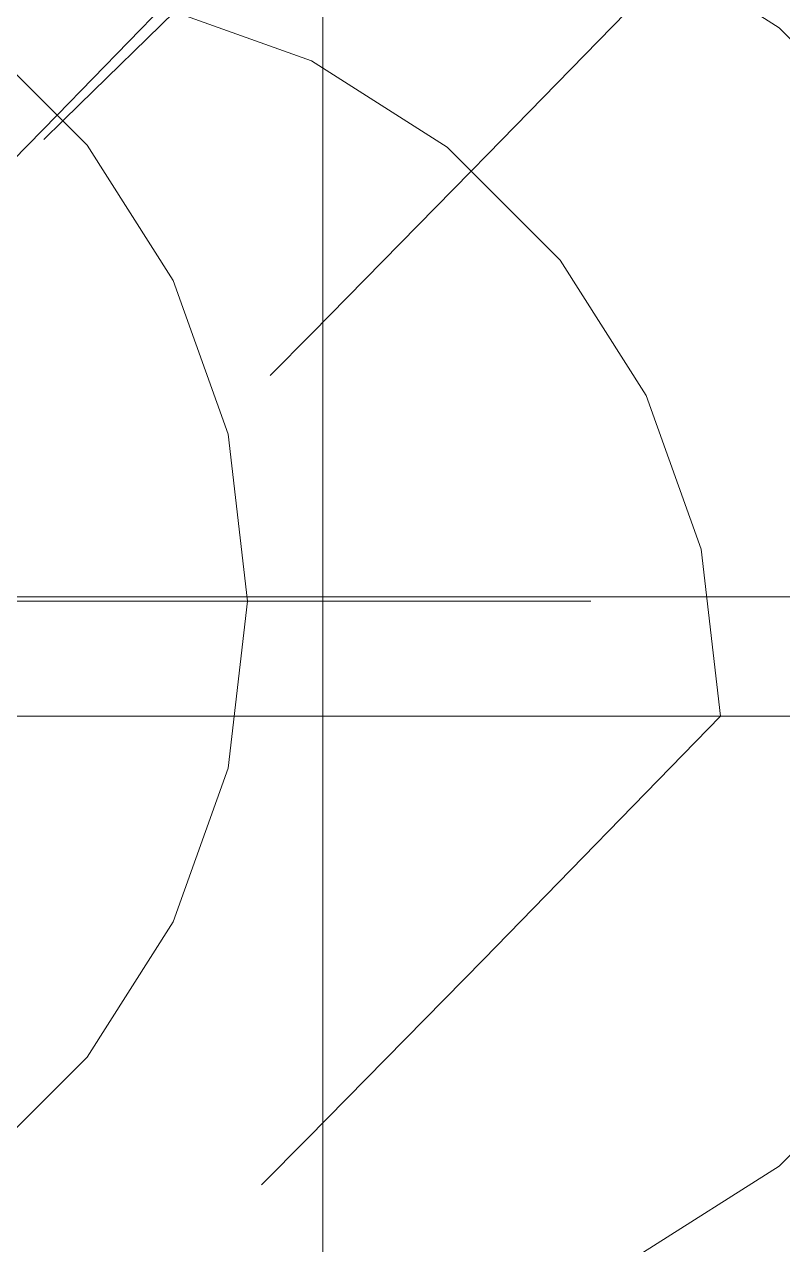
# Model space of a CAD drawing. Header units: inches. Extents: x 9391 to 11530, y 1186 to 2858.
# Drawn here: x 11292.73 to 11309.96, y 2606.84 to 2634.58 of the extents above; entities that cross this region are included whole.
import ezdxf

# ---------------------------------------------------------------- set-up
doc = ezdxf.new("R2010")
doc.units = ezdxf.units.IN
doc.header["$MEASUREMENT"] = 0
for name, color, linetype, lineweight in [('A-DETL-GENF-1', 254, 'Continuous', 9), ('A-DETL-GENF-2', 253, 'Continuous', 9), ('A-DETL-GENF-3', 9, 'Continuous', 9)]:
    doc.layers.add(name, color=color, linetype=linetype, lineweight=lineweight)

# ---------------------------------------------------------------- blocks, each defined once
blk = doc.blocks.new('magnolia 26756 - magnolia 26756-1522554-FLOOR PLAN - ROOF')
at = {"layer": 'A-DETL-GENF-1'}
for p, q in [((-12.942, -10.372), (-10.372, -12.942)), ((10.372, -12.942), (12.942, -10.372)), ((0, -11.691), (0, -11.351)), ((0, -11.4), (0, -11.923)), ((0, -12.066), (0, -11.691)), ((0, -11.923), (0, -14.121)), ((0, -11.97), (0, -11.953)), ((0, -11.953), (0, -12.066)), ((0, -12.095), (0, -11.97)), ((0, -12.304), (0, -12.095)), ((0, -13.199), (0, -12.304)), ((0, -13.115), (0, -12.599)), ((0, -12.599), (0, -12.864)), ((-10.372, -12.942), (-7.292, -14.902)), ((0, -12.864), (0, -12.942)), ((0, -12.942), (0, -13.054)), ((7.292, -14.902), (10.372, -12.942)), ((0, -13.054), (0, -13.466)), ((0, -14.474), (0, -13.115)), ((0, -14.932), (0, -13.199)), ((0, -13.199), (0, -14.266)), ((0, -13.545), (0, -13.199)), ((0, -13.466), (0, -13.796)), ((0, -13.671), (0, -13.545)), ((0, -13.824), (0, -13.671)), ((0, -17.199), (0, -13.732)), ((0, -13.732), (0, -13.905)), ((0, -13.796), (0, -15.239)), ((0, -14.266), (0, -13.824)), ((0, -13.905), (0, -14.202)), ((0, -14.121), (0, -14.744)), ((0, -14.725), (0, -14.199)), ((0, -14.199), (0, -15.031)), ((0, -14.202), (0, -14.568)), ((0, -14.948), (0, -14.474)), ((0, -14.568), (0, -15.518)), ((-7.292, -14.902), (-3.801, -16.151)), ((0, -14.806), (0, -14.725)), ((0, -14.744), (0, -14.82)), ((0, -14.82), (0, -14.806)), ((0, -15.932), (0, -14.932)), ((0, -15.599), (0, -14.948)), ((3.801, -16.151), (7.292, -14.902)), ((0, -15.031), (0, -15.695)), ((0, -15.239), (0, -15.567)), ((0, -15.518), (0, -15.599)), ((0, -15.567), (0, -15.81)), ((0, -15.695), (0, -16.255)), ((0, -15.81), (0, -15.932)), ((-3.801, -16.151), (0, -16.589)), ((0, -16.589), (3.801, -16.151)), ((0, -16.255), (0, -16.775)), ((0, -16.462), (0, -16.42)), ((0, -16.42), (0, -16.431)), ((0, -16.431), (0, -16.506)), ((0, -16.546), (0, -16.462)), ((0, -16.506), (0, -16.655)), ((0, -16.552), (0, -16.538)), ((0, -16.538), (0, -16.595)), ((0, -16.662), (0, -16.546)), ((0, -16.655), (0, -16.552)), ((0, -16.595), (0, -17.027)), ((0, -16.799), (0, -16.662)), ((0, -16.775), (0, -17.318)), ((0, -17.433), (0, -16.799)), ((0, -16.899), (0, -16.868)), ((0, -16.868), (0, -16.947)), ((0, -17.171), (0, -16.899)), ((0, -16.947), (0, -17.567)), ((0, -17.027), (0, -17.199)), ((0, -17.283), (0, -17.171)), ((0, -17.376), (0, -17.283)), ((0, -17.318), (0, -17.949)), ((0, -17.449), (0, -17.376)), ((0, -17.433), (0, -20.865)), ((0, -17.502), (0, -17.449)), ((0, -17.532), (0, -17.502)), ((0, -17.821), (0, -17.532)), ((0, -17.546), (0, -17.536)), ((0, -17.536), (0, -17.537)), ((0, -17.537), (0, -17.548)), ((0, -17.567), (0, -17.546)), ((0, -17.548), (0, -17.568)), ((0, -17.567), (0, -17.599)), ((0, -17.599), (0, -17.567)), ((0, -17.568), (0, -17.599)), ((0, -17.599), (0, -18.566)), ((0, -18.056), (0, -17.821)), ((0, -17.949), (0, -18.732)), ((0, -18.581), (0, -18.056)), ((0, -18.566), (0, -19.377)), ((0, -18.746), (0, -18.581)), ((0, -18.732), (0, -19.079)), ((0, -18.932), (0, -18.746)), ((0, -20.431), (0, -18.932)), ((0, -18.932), (0, -19.472)), ((0, -19.006), (0, -18.932)), ((0, -19.12), (0, -19.006)), ((0, -19.079), (0, -19.46)), ((0, -19.414), (0, -19.12)), ((0, -19.377), (0, -20.076)), ((0, -19.564), (0, -19.414)), ((0, -19.46), (0, -19.844)), ((0, -19.472), (0, -19.561)), ((0, -19.561), (0, -19.732)), ((0, -19.697), (0, -19.564)), ((0, -19.97), (0, -19.697)), ((0, -19.732), (0, -19.968)), ((0, -19.844), (0, -20.202)), ((0, -20.239), (0, -19.965)), ((0, -19.965), (0, -20.84)), ((0, -19.968), (0, -20.131)), ((0, -20.279), (0, -19.97)), ((0, -20.735), (0, -19.999)), ((0, -19.999), (0, -21.065)), ((0, -20.076), (0, -20.399)), ((0, -20.131), (0, -20.376)), ((0, -20.202), (0, -20.5)), ((0, -20.466), (0, -20.239)), ((0, -20.695), (0, -20.279)), ((0, -20.376), (0, -20.442)), ((0, -20.399), (0, -21.428)), ((0, -20.697), (0, -20.431)), ((0, -20.442), (0, -20.532)), ((0, -20.658), (0, -20.466)), ((0, -20.5), (0, -20.71)), ((0, -20.532), (0, -22.678)), ((0, -21.332), (0, -20.658)), ((0, -21.187), (0, -20.695)), ((0, -20.91), (0, -20.697)), ((0, -20.71), (0, -20.799)), ((0, -22.369), (0, -20.735)), ((0, -20.799), (0, -21)), ((0, -20.84), (0, -20.979)), ((0, -21.001), (0, -20.865)), ((0, -21.065), (0, -20.91)), ((0, -20.979), (0, -21.001)), ((0, -21), (0, -21.704)), ((0, -22.798), (0, -21.187)), ((0, -21.298), (0, -21.227)), ((0, -21.227), (0, -21.332)), ((0, -21.599), (0, -21.298)), ((0, -21.428), (0, -21.546)), ((0, -21.546), (0, -21.597)), ((0, -21.597), (0, -21.599)), ((0, -21.704), (0, -22.575)), ((0, -22.031), (0, -21.865)), ((0, -21.865), (0, -21.891)), ((0, -21.891), (0, -21.997)), ((0, -21.997), (0, -22.455)), ((0, -23.983), (0, -22.031)), ((0, -22.532), (0, -22.369)), ((0, -22.455), (0, -22.539)), ((0, -22.539), (0, -22.532)), ((0, -22.575), (0, -22.985)), ((0, -22.678), (0, -23.863)), ((0, -22.948), (0, -22.798)), ((0, -23.955), (0, -22.932)), ((0, -22.932), (0, -23.018)), ((0, -23.018), (0, -22.948)), ((0, -22.985), (0, -23.332)), ((0, -23.437), (0, -23.199)), ((0, -23.199), (0, -24.132)), ((0, -23.332), (0, -23.416)), ((0, -23.416), (0, -23.437)), ((0, -23.863), (0, -24.236)), ((0, -24.171), (0, -23.955)), ((0, -24.132), (0, -23.983)), ((0, -24.398), (0, -24.171)), ((0, -24.236), (0, -24.398))]:
    blk.add_line(p, q, dxfattribs=at)
blk = doc.blocks.new('magnolia 26756 - magnolia 26756-V88-FLOOR PLAN - ROOF')
at = {"layer": 'A-DETL-GENF-1'}
for p, q in [((0, 6.019), (0, 7.6)), ((0, 4.463), (0, 6.666)), ((0, 6.666), (0, 4.842)), ((0, 5.23), (0, 6.019)), ((0, 4.644), (0, 5.23)), ((0, 4.842), (0, 4.632)), ((0, 4.632), (0, 4.644)), ((0, 1.867), (0, 4.463)), ((0, -0.103), (0, 2.133)), ((0, 2.133), (0, 2.076)), ((0, 2.076), (0, 1.825)), ((0, 1.788), (0, 1.867)), ((0, 1.825), (0, 1.78)), ((0, 1.78), (0, 1.788)), ((-16.002, 0), (-13.732, 0)), ((-14.568, 0), (-15.518, 0)), ((-14.199, 0), (-15.031, 0)), ((-14.948, 0), (-14.474, 0)), ((-14.806, 0), (-14.725, 0)), ((-14.121, 0), (-14.744, 0)), ((-14.725, 0), (-14.199, 0)), ((-14.202, 0), (-14.568, 0)), ((-14.474, 0), (-13.115, 0)), ((-13.905, 0), (-14.202, 0)), ((-11.96, 0), (-14.121, 0)), ((-13.732, 0), (-13.905, 0)), ((-13.466, 0), (-13.796, 0)), ((-13.054, 0), (-13.466, 0)), ((-13.115, 0), (-12.599, 0)), ((-12.942, 0), (-13.054, 0)), ((-12.864, 0), (-12.942, 0)), ((-12.599, 0), (-12.864, 0)), ((-11.953, 0), (-12.066, 0)), ((-12.066, 0), (-11.691, 0)), ((-11.97, 0), (-11.953, 0)), ((-11.691, 0), (-11.351, 0)), ((-11.351, 0), (-10.417, 0)), ((-10.417, 0), (-10.09, 0)), ((-10.09, 0), (-9.733, 0)), ((-9.733, 0), (-9.283, 0)), ((-9.283, 0), (-9.122, 0)), ((-9.122, 0), (-8.999, 0)), ((-8.999, 0), (-8.907, 0)), ((-8.907, 0), (-8.799, 0)), ((-8.799, 0), (-8.585, 0)), ((-8.585, 0), (-8.333, 0)), ((-8.333, 0), (-8.057, 0)), ((-8.057, 0), (-7.775, 0)), ((-7.775, 0), (-7.5, 0)), ((-7.5, 0), (-7.247, 0)), ((-7.247, 0), (-7.033, 0)), ((-7.033, 0), (-6.281, 0)), ((-6.281, 0), (-5.713, 0)), ((-5.713, 0), (-5.443, 0)), ((-5.2, 0), (-5.479, 0)), ((-5.443, 0), (-5.2, 0)), ((-3.304, 0), (-3.012, 0)), ((-3.012, 0), (-2.796, 0)), ((-2.796, 0), (-2.666, 0)), ((-2.666, 0), (-1.882, 0)), ((-2.466, 0), (-2.584, 0)), ((-2.41, 0), (-2.466, 0)), ((-2.287, 0), (-2.41, 0)), ((-2.09, 0), (-2.287, 0)), ((-0.432, 0), (-2.09, 0)), ((-1.882, 0), (-1.251, 0)), ((-1.035, 0), (-1.267, 0)), ((-1.267, 0), (-0.495, 0)), ((-1.251, 0), (-1.067, 0)), ((-1.067, 0), (-1.086, 0)), ((-1.086, 0), (-1.044, 0)), ((-1.044, 0), (-0.979, 0)), ((-0.936, 0), (-1.035, 0)), ((-0.979, 0), (-0.93, 0)), ((-0.93, 0), (-0.936, 0)), ((-0.495, 0), (-0.424, 0)), ((-0.406, 0), (-0.432, 0)), ((-0.424, 0), (-0.406, 0)), ((9.245, 0), (9.14, 0)), ((9.533, 0), (9.245, 0)), ((13.536, 0), (9.533, 0)), ((13.243, 0), (12.399, 0)), ((12.399, 0), (12.581, 0)), ((12.581, 0), (12.768, 0)), ((12.768, 0), (12.983, 0)), ((12.983, 0), (14.532, 0)), ((-13.796, 0), (-15.239, 0)), ((-14.932, 0), (-13.199, 0)), ((-13.199, 0), (-14.266, 0)), ((-14.266, 0), (-13.824, 0)), ((-13.824, 0), (-13.671, 0)), ((-13.671, 0), (-13.545, 0)), ((-13.545, 0), (-13.199, 0)), ((-13.199, 0), (-12.304, 0)), ((-12.304, 0), (-12.095, 0)), ((-12.095, 0), (-11.97, 0)), ((-5.479, 0), (-5.462, 0)), ((-5.462, 0), (-5.384, 0)), ((-5.384, 0), (-5.033, 0)), ((-5.033, 0), (-4.537, 0)), ((-4.537, 0), (-4.077, 0)), ((-4.077, 0), (-3.662, 0)), ((-3.662, 0), (-3.304, 0)), ((-2.584, 0), (-2.516, 0)), ((-2.516, 0), (-2.362, 0)), ((-2.362, 0), (-2.1, 0)), ((-2.1, 0), (-1.726, 0)), ((-1.726, 0), (-1.471, 0)), ((-1.471, 0), (-1.304, 0)), ((-1.304, 0), (-1.196, 0)), ((-1.196, 0), (-0.933, 0)), ((-0.933, 0), (-0.103, 0)), ((-0.103, 0), (2.133, 0)), ((0, -0.933), (0, -0.103)), ((1.825, 0), (1.78, 0)), ((1.78, 0), (1.788, 0)), ((1.788, 0), (1.867, 0)), ((2.076, 0), (1.825, 0)), ((1.867, 0), (4.463, 0)), ((2.133, 0), (2.076, 0)), ((4.463, 0), (6.666, 0)), ((4.842, 0), (4.632, 0)), ((4.632, 0), (4.644, 0)), ((4.644, 0), (5.23, 0)), ((6.666, 0), (4.842, 0)), ((5.23, 0), (6.019, 0)), ((6.019, 0), (7.6, 0)), ((7.404, 0), (7.2, 0)), ((7.2, 0), (7.842, 0)), ((7.87, 0), (7.404, 0)), ((7.6, 0), (7.794, 0)), ((7.794, 0), (7.947, 0)), ((7.842, 0), (8.497, 0)), ((8.24, 0), (7.87, 0)), ((7.947, 0), (8.199, 0)), ((8.199, 0), (8.362, 0)), ((8.723, 0), (8.24, 0)), ((8.45, 0), (8.266, 0)), ((8.266, 0), (9.94, 0)), ((8.362, 0), (8.45, 0)), ((8.497, 0), (9.149, 0)), ((9.333, 0), (8.723, 0)), ((9.149, 0), (10.391, 0)), ((9.477, 0), (9.333, 0)), ((9.679, 0), (9.477, 0)), ((10.48, 0), (9.679, 0)), ((9.94, 0), (10.249, 0)), ((10.249, 0), (10.457, 0)), ((10.391, 0), (11.459, 0)), ((10.457, 0), (10.533, 0)), ((10.533, 0), (10.48, 0)), ((11.459, 0), (11.598, 0)), ((11.598, 0), (11.881, 0)), ((11.881, 0), (12.138, 0)), ((12.138, 0), (12.246, 0)), ((12.246, 0), (12.333, 0)), ((12.333, 0), (12.451, 0)), ((12.451, 0), (12.501, 0)), ((12.501, 0), (12.534, 0)), ((12.534, 0), (12.586, 0)), ((12.586, 0), (12.707, 0)), ((12.707, 0), (12.933, 0)), ((12.933, 0), (13.286, 0)), ((0, -0.424), (0, -0.406)), ((0, -0.406), (0, -0.432)), ((0, -0.495), (0, -0.424)), ((0, -0.432), (0, -2.09)), ((0, -1.267), (0, -0.495)), ((0, -0.979), (0, -0.93)), ((0, -0.93), (0, -0.936)), ((0, -1.196), (0, -0.933)), ((0, -0.936), (0, -1.035)), ((0, -1.044), (0, -0.979)), ((0, -1.035), (0, -1.267)), ((0, -1.086), (0, -1.044)), ((0, -1.251), (0, -1.067)), ((0, -1.067), (0, -1.086)), ((0, -1.304), (0, -1.196)), ((0, -1.882), (0, -1.251)), ((0, -1.471), (0, -1.304)), ((0, -1.726), (0, -1.471)), ((0, -2.1), (0, -1.726)), ((0, -2.666), (0, -1.882)), ((0, -2.09), (0, -2.287)), ((0, -2.362), (0, -2.1)), ((0, -2.287), (0, -2.41)), ((0, -2.516), (0, -2.362)), ((0, -2.41), (0, -2.466)), ((0, -2.466), (0, -2.584)), ((0, -2.584), (0, -2.516)), ((0, -2.796), (0, -2.666)), ((0, -3.012), (0, -2.796)), ((0, -3.304), (0, -3.012)), ((0, -3.662), (0, -3.304)), ((0, -4.077), (0, -3.662)), ((0, -4.537), (0, -4.077)), ((0, -5.033), (0, -4.537)), ((0, -5.384), (0, -5.033)), ((0, -5.443), (0, -5.2)), ((0, -5.2), (0, -5.479)), ((0, -5.462), (0, -5.384)), ((0, -5.713), (0, -5.443)), ((0, -5.479), (0, -5.462)), ((0, -6.281), (0, -5.713)), ((0, -7.033), (0, -6.281)), ((0, -7.247), (0, -7.033)), ((-14.902, -7.292), (-12.942, -10.372)), ((0, -7.5), (0, -7.247)), ((12.942, -10.372), (14.902, -7.292)), ((0, -7.775), (0, -7.5)), ((0, -8.057), (0, -7.775)), ((0, -8.333), (0, -8.057)), ((0, -8.585), (0, -8.333)), ((0, -8.799), (0, -8.585)), ((0, -8.726), (0, -10.933)), ((0, -8.907), (0, -8.799)), ((0, -8.999), (0, -8.907)), ((0, -9.122), (0, -8.999)), ((0, -9.283), (0, -9.122)), ((0, -9.733), (0, -9.283)), ((0, -10.09), (0, -9.733)), ((0, -10.417), (0, -10.09)), ((-12.942, -10.372), (-10.372, -12.942)), ((0, -11.351), (0, -10.417)), ((10.372, -12.942), (12.942, -10.372))]:
    blk.add_line(p, q, dxfattribs=at)
at = {"layer": 'A-DETL-GENF-2'}
blk.add_line((10.824, 5.911), (10.401, 6.342), dxfattribs=at)
at = {"layer": 'A-DETL-GENF-3'}
for p, q in [((11.198, 5.53), (10.824, 5.911)), ((13.302, 3.372), (11.198, 5.53)), ((-11.4, 0), (-11.923, 0)), ((-10.869, 0), (-11.4, 0)), ((6.833, 0), (0, 0)), ((7.156, 0), (6.833, 0)), ((7.553, 0), (7.156, 0)), ((7.993, 0), (7.553, 0)), ((8.443, 0), (7.993, 0)), ((8.871, 0), (8.443, 0)), ((9.14, 0), (8.871, 0)), ((0, 0), (0, -8.726))]:
    blk.add_line(p, q, dxfattribs=at)
blk = doc.blocks.new('magnolia 26756 - magnolia 26756-V101-FLOOR PLAN - ROOF')
at = {"layer": 'A-DETL-GENF-1'}
for p, q in [((3.893, 16.118), (7.292, 14.902)), ((7.292, 14.902), (10.372, 12.942)), ((10.372, 12.942), (12.942, 10.372)), ((12.942, 10.372), (14.902, 7.292)), ((14.902, 7.292), (16.151, 3.801)), ((16.151, 3.801), (16.589, 0)), ((-0.103, 0), (2.133, 0)), ((1.825, 0), (1.78, 0)), ((1.78, 0), (1.788, 0)), ((1.788, 0), (1.867, 0)), ((2.076, 0), (1.825, 0)), ((1.867, 0), (4.463, 0)), ((2.133, 0), (2.076, 0)), ((4.463, 0), (6.666, 0)), ((4.842, 0), (4.632, 0)), ((4.632, 0), (4.644, 0)), ((4.644, 0), (5.23, 0)), ((6.666, 0), (4.842, 0)), ((5.23, 0), (6.019, 0)), ((6.019, 0), (7.6, 0)), ((7.404, 0), (7.2, 0)), ((7.2, 0), (7.842, 0)), ((7.87, 0), (7.404, 0)), ((7.6, 0), (7.794, 0)), ((7.794, 0), (7.947, 0)), ((7.842, 0), (8.497, 0)), ((8.24, 0), (7.87, 0)), ((7.947, 0), (8.199, 0)), ((8.199, 0), (8.362, 0)), ((8.723, 0), (8.24, 0)), ((8.45, 0), (8.266, 0)), ((8.266, 0), (9.94, 0)), ((8.362, 0), (8.45, 0)), ((8.497, 0), (9.149, 0)), ((9.333, 0), (8.723, 0)), ((9.149, 0), (10.391, 0)), ((9.477, 0), (9.333, 0)), ((9.679, 0), (9.477, 0)), ((10.48, 0), (9.679, 0)), ((9.94, 0), (10.249, 0)), ((10.249, 0), (10.457, 0)), ((10.391, 0), (11.459, 0)), ((10.457, 0), (10.533, 0)), ((10.533, 0), (10.48, 0)), ((11.459, 0), (11.598, 0)), ((11.598, 0), (11.881, 0)), ((11.881, 0), (12.138, 0)), ((12.138, 0), (12.246, 0)), ((12.246, 0), (12.333, 0)), ((12.333, 0), (12.451, 0)), ((12.451, 0), (12.501, 0)), ((12.501, 0), (12.534, 0)), ((12.534, 0), (12.586, 0)), ((12.586, 0), (12.707, 0)), ((12.707, 0), (12.933, 0)), ((12.933, 0), (13.286, 0)), ((13.286, 0), (13.413, 0)), ((13.413, 0), (13.985, 0)), ((13.985, 0), (14.123, 0)), ((14.123, 0), (14.275, 0)), ((14.275, 0), (14.437, 0)), ((14.437, 0), (14.603, 0)), ((14.603, 0), (14.77, 0)), ((14.77, 0), (14.932, 0)), ((14.932, 0), (15.161, 0)), ((15.161, 0), (15.873, 0)), ((15.873, 0), (16.71, 0)), ((16.71, 0), (17.096, 0)), ((17.096, 0), (17.416, 0)), ((17.416, 0), (17.565, 0)), ((17.445, 0), (17.422, 0)), ((17.422, 0), (17.465, 0)), ((17.732, 0), (17.445, 0)), ((17.465, 0), (17.599, 0)), ((17.565, 0), (17.671, 0)), ((17.599, 0), (17.868, 0)), ((17.671, 0), (17.705, 0)), ((17.705, 0), (17.726, 0)), ((17.726, 0), (17.732, 0)), ((17.868, 0), (18.034, 0)), ((6.833, 0), (5.534, 0)), ((7.156, 0), (6.833, 0)), ((7.553, 0), (7.156, 0)), ((7.993, 0), (7.553, 0)), ((8.443, 0), (7.993, 0)), ((8.871, 0), (8.443, 0)), ((9.245, 0), (8.871, 0)), ((9.533, 0), (9.245, 0)), ((13.536, 0), (9.533, 0)), ((16.589, 0), (11.198, -5.53)), ((13.243, 0), (12.399, 0)), ((12.399, 0), (12.581, 0)), ((12.581, 0), (12.768, 0)), ((12.768, 0), (12.983, 0)), ((12.983, 0), (14.532, 0)), ((13.605, 0), (13.243, 0)), ((14.449, 0), (13.332, 0)), ((13.332, 0), (14.028, 0)), ((13.564, 0), (13.466, 0)), ((13.466, 0), (13.554, 0)), ((14.132, 0), (13.536, 0)), ((13.554, 0), (13.635, 0)), ((13.683, 0), (13.564, 0)), ((13.927, 0), (13.605, 0)), ((13.635, 0), (13.704, 0)), ((13.819, 0), (13.683, 0)), ((13.704, 0), (13.755, 0)), ((13.775, 0), (13.732, 0)), ((13.732, 0), (13.886, 0)), ((13.755, 0), (13.78, 0)), ((13.78, 0), (13.775, 0)), ((14.26, 0), (13.819, 0)), ((13.886, 0), (14.029, 0)), ((14.211, 0), (13.927, 0)), ((14.028, 0), (14.399, 0)), ((14.029, 0), (14.166, 0)), ((14.507, 0), (14.132, 0)), ((14.166, 0), (14.614, 0)), ((14.457, 0), (14.211, 0)), ((14.399, 0), (14.26, 0)), ((14.655, 0), (14.449, 0)), ((14.666, 0), (14.457, 0)), ((14.684, 0), (14.507, 0)), ((14.532, 0), (14.642, 0)), ((14.614, 0), (14.799, 0)), ((14.642, 0), (14.692, 0)), ((14.818, 0), (14.655, 0)), ((14.84, 0), (14.666, 0)), ((14.692, 0), (14.684, 0)), ((14.799, 0), (15.038, 0)), ((14.932, 0), (14.818, 0)), ((15.183, 0), (14.84, 0)), ((15.177, 0), (14.932, 0)), ((14.932, 0), (15.832, 0)), ((15.087, 0), (14.932, 0)), ((15.038, 0), (15.183, 0)), ((15.216, 0), (15.087, 0)), ((15.651, 0), (15.177, 0)), ((15.183, 0), (15.345, 0)), ((15.319, 0), (15.183, 0)), ((15.703, 0), (15.199, 0)), ((15.199, 0), (16.958, 0)), ((15.329, 0), (15.216, 0)), ((15.466, 0), (15.319, 0)), ((15.436, 0), (15.329, 0)), ((15.345, 0), (15.443, 0)), ((15.549, 0), (15.436, 0)), ((15.443, 0), (15.603, 0)), ((17.156, 0), (15.466, 0)), ((15.832, 0), (15.549, 0)), ((16.324, 0), (15.599, 0)), ((15.599, 0), (15.645, 0)), ((15.603, 0), (15.866, 0)), ((15.649, 0), (15.64, 0)), ((15.64, 0), (15.649, 0)), ((15.645, 0), (15.649, 0)), ((15.649, 0), (15.703, 0)), ((16.432, 0), (15.651, 0)), ((15.803, 0), (15.703, 0)), ((15.703, 0), (15.832, 0)), ((15.862, 0), (15.803, 0)), ((15.832, 0), (16.066, 0)), ((15.866, 0), (15.862, 0)), ((19.399, 0), (15.932, 0)), ((15.932, 0), (16.229, 0)), ((16.066, 0), (16.384, 0)), ((16.229, 0), (17.41, 0)), ((16.307, 0), (16.266, 0)), ((16.266, 0), (16.492, 0)), ((18.039, 0), (16.307, 0)), ((16.817, 0), (16.324, 0)), ((16.384, 0), (16.762, 0)), ((16.544, 0), (16.399, 0)), ((16.399, 0), (17.601, 0)), ((16.602, 0), (16.432, 0)), ((16.492, 0), (16.666, 0)), ((16.706, 0), (16.544, 0)), ((17.429, 0), (16.602, 0)), ((16.666, 0), (16.816, 0)), ((16.885, 0), (16.706, 0)), ((16.762, 0), (18.158, 0)), ((16.816, 0), (17.014, 0)), ((16.978, 0), (16.817, 0)), ((17.503, 0), (16.885, 0)), ((16.958, 0), (17.732, 0)), ((17.083, 0), (16.978, 0)), ((17.014, 0), (17.678, 0)), ((17.36, 0), (17.083, 0)), ((17.517, 0), (17.156, 0)), ((17.865, 0), (17.36, 0)), ((17.41, 0), (17.609, 0)), ((17.599, 0), (17.429, 0)), ((17.732, 0), (17.503, 0)), ((17.526, 0), (17.507, 0)), ((17.507, 0), (17.599, 0)), ((17.73, 0), (17.517, 0)), ((17.598, 0), (17.526, 0)), ((17.965, 0), (17.598, 0)), ((17.601, 0), (17.813, 0)), ((17.609, 0), (17.732, 0)), ((17.678, 0), (17.852, 0)), ((17.732, 0), (17.73, 0)), ((17.813, 0), (17.914, 0)), ((17.852, 0), (17.965, 0)), ((17.914, 0), (17.865, 0)), ((11.198, -5.53), (7.201, -9.601)), ((7.201, -9.601), (6.153, -10.658))]:
    blk.add_line(p, q, dxfattribs=at)
at = {"layer": 'A-DETL-GENF-3'}
blk.add_line((5.534, 0), (0, 0), dxfattribs=at)
blk = doc.blocks.new('magnolia 26756 - magnolia 26756-V112-FLOOR PLAN - ROOF')
at = {"layer": 'A-DETL-GENF-2'}
for p, q in [((10.824, -5.911), (7.201, -9.601)), ((7.201, -9.601), (6.256, -10.554))]:
    blk.add_line(p, q, dxfattribs=at)
at = {"layer": 'A-DETL-GENF-3'}
for p, q in [((15.469, -1.149), (11.198, -5.53)), ((11.198, -5.53), (10.824, -5.911))]:
    blk.add_line(p, q, dxfattribs=at)
blk = doc.blocks.new('magnolia 26756 - magnolia 26756-V121-FLOOR PLAN - ROOF')
at = {"layer": 'A-DETL-GENF-1'}
blk.add_line((16.589, 0), (14.153, -2.499), dxfattribs=at)
at = {"layer": 'A-DETL-GENF-3'}
blk.add_line((14.153, -2.499), (11.198, -5.53), dxfattribs=at)

msp = doc.modelspace()

# ---------------------------------------------------------------- block references
at = {"layer": 'A-DETL-GENF-1'}
for name, p in [('magnolia 26756 - magnolia 26756-V112-FLOOR PLAN - ROOF', (11292.061, 2637.154)), ('magnolia 26756 - magnolia 26756-V121-FLOOR PLAN - ROOF', (11279.319, 2635.02)), ('magnolia 26756 - magnolia 26756-V101-FLOOR PLAN - ROOF', (11291.964, 2618.85))]:
    msp.add_blockref(name, p, dxfattribs=at)
at = {"layer": 'A-DETL-GENF-1', "rotation": 90.00000000000124}
for name, p in [('magnolia 26756 - magnolia 26756-1522554-FLOOR PLAN - ROOF', (11281.21, 2621.467)), ('magnolia 26756 - magnolia 26756-V88-FLOOR PLAN - ROOF', (11299.514, 2621.564))]:
    msp.add_blockref(name, p, dxfattribs=at)

doc.saveas('drawing.dxf')
